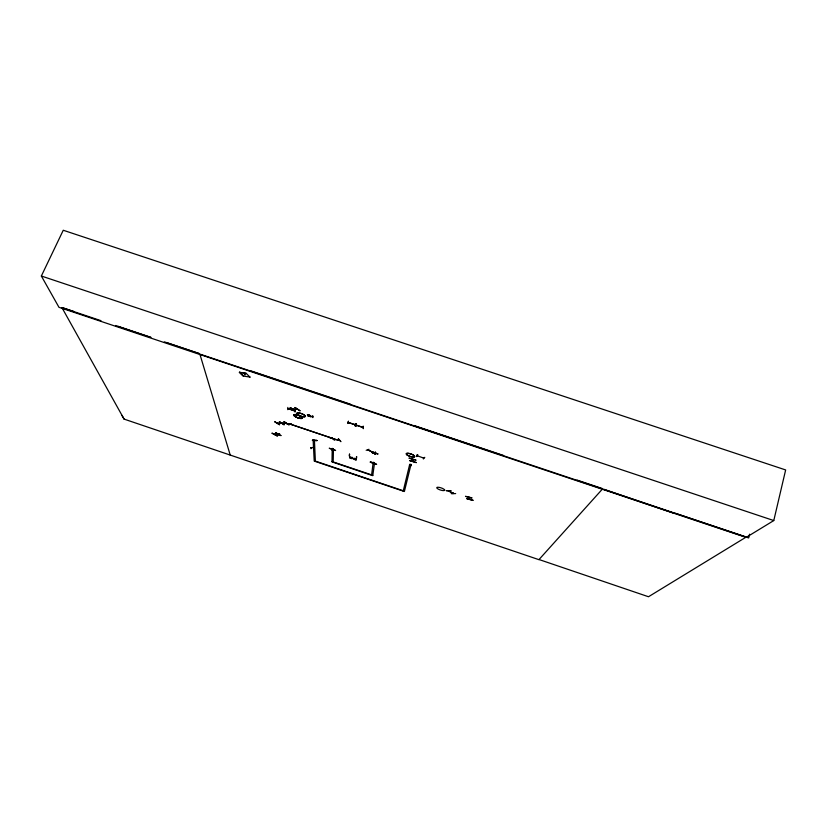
<?xml version="1.0" encoding="UTF-8"?>
<svg xmlns="http://www.w3.org/2000/svg" width="827" height="827" viewBox="0 0 827 827"><rect width="100%" height="100%" fill="white"/><g stroke="black" fill="none" stroke-linecap="round" stroke-linejoin="round"><path stroke-width="1.24" d="M333.188 461.942L333.446 448.999L332.216 448.585L331.999 461.89L372.76 475.639L374.559 462.851M332.175 450.312L332.237 448.348L332.361 450.281M335.566 450.405L329.229 448.234L335.545 450.529M455.667 493.585L451.273 493.688M332.743 448.772L332.516 449.206M335.71 439.623L329.187 437.462M316.865 440.367L312.317 440.305L317.051 440.553M348.384 421.274L347.888 423.486L348.425 421.346M349.47 456.101L349.459 454.095M349.594 454.199L349.335 455.997M409.716 460.556L416.384 462.613L409.737 460.66M355.951 426.112L356.127 423.879L355.972 426.215L355.197 425.957L355.393 423.703L356.168 423.962M356.561 456.535L356.427 458.478L356.592 456.597M284.106 424.737L279.309 421.636M362.939 427.476L356.148 425.057M363.229 426.277L363.28 428.686L363.146 426.318M371.612 474.894L373.142 462.944L374.373 463.358M373.442 464.154L373.701 462.262L373.566 464.205M371.561 451.676L378.084 454.033L371.561 451.718M370.279 462.221L376.647 464.36L370.31 462.097M373.484 463.296L373.856 462.479M373.39 462.965L373.515 462.5M375.107 452.286L374.786 454.25M375.386 452.369L375.107 454.302M375.913 453.682L375.272 453.465L375.975 453.609M280.839 435.56L275.525 432.666M444.719 490.194L444.699 490.246A4.156 1.127 18.5 0 0 439.044 487.351A4.156 1.127 18.5 0 0 438.351 489.17A4.156 1.127 18.5 0 0 444.595 490.256L444.657 490.266M466.914 498.712L473.209 500.366L466.883 498.743M413.19 461.569L412.642 459.295M773.783 520.565L785.65 469.943L63.255 230.257L41.35 276.022L58.975 307.313L746.14 537.426L773.783 520.565L41.35 276.022M403.204 491.104L409.696 464.371M749.562 534.201L748.673 537.943L603.772 489.326L674.088 513.298M409.903 464.36L410.378 465.291L410.595 464.578M409.82 464.598L410.564 464.578L410.337 465.177M410.523 466.314L410.668 464.298L410.523 466.273M452.948 493.305C453.02 491.683 455.201 496.221 448.792 490.866M417.625 454.654L416.508 456.473L417.666 454.736M351.713 457.538L352.343 457.372L351.155 457.858L352.188 458.716L349.563 457.827L350.638 457.682L349.625 456.835L352.219 457.713M353.718 458.22L356.313 459.088L355.248 459.243L356.272 460.091L353.656 459.202L354.731 459.057L354.204 458.375M332.495 448.534L332.237 449.299L332.65 448.751M312.11 416.157L312.926 416.033L312.844 417.594L312.348 416.405L310.28 416.725L310.208 415.526L310.714 416.632L312.782 416.384M275.009 433.979C275.773 435.105 273.778 433.203 278.037 434.134M275.329 433.948L275.071 434.537M249.992 377.153L246.146 373.339L239.437 372.264L243.314 376.078L250.033 377.06M243.314 376.078L239.437 372.264M246.146 373.339L239.406 372.357M415.898 460.153L409.158 458.158M412.353 459.254L412.838 461.466M412.859 461.28L413.376 460.763L413.118 461.363M471.845 497.906L465.487 496.345L471.835 497.906M272 433.203L277.479 436.056L272.186 433.193M417.335 454.561L416.55 456.556M417.273 455.656L417.749 455.822M423.124 457.796L423.806 458.127L417.17 455.718M423.362 458.985L424.778 457.331M279.65 424.685L274.647 421.687L279.443 424.706M446.342 490.649L451.17 490.887L446.59 490.711M331.741 437.504L334.459 440.253M121.91 415.309L124.081 419.103L538.915 559.662L602.552 488.912L201.064 354.473M538.956 559.507L648.492 596.743L746.13 537.095M366.185 450.291L368.987 449.299M287.796 409.675L287.827 407.411M277.862 434.899L279.567 433.679L277.903 434.868M278.161 434.961L279.536 433.596M278.906 434.423L279.392 434.63M310.735 447.686L311.407 447.965M311.438 447.893L310.88 447.665M312.544 447.407L310.993 448.72M292.737 409.179L297.296 409.148M297.462 409.293L292.841 409.313M368.005 449.991L373.856 452.731L368.098 450.012M375.344 452.297L372.45 453.268L375.572 452.452M372.522 453.237L375.561 452.41M355.3 424.871L348.498 422.473M277.262 423.155L281.521 423.186M281.656 423.321L277.5 423.31M275.66 432.717L280.973 435.591M281.862 423.176L286.173 423.207M286.421 423.372L282.172 423.341M468.547 497.244L469.829 499.425M333.477 439.065L339.411 440.295M409.758 464.991L410.347 465.198M279.547 421.729L284.033 424.778M312.575 440.429L317.051 440.595M275.05 434.692L278.223 434.237M470.108 499.518L468.899 497.327M291.683 424.261L287.01 424.106L291.476 424.168M333.364 438.92L339.349 440.284M288.054 408.61L294.836 410.905M294.825 410.988L288.178 408.652M308.192 415.536L309.722 416.467L307.468 415.65L309.649 415.65L307.355 414.616L309.153 415.464L308.326 415.402M338.522 438.91L340.91 441.67L338.284 438.848M453.155 493.533L448.844 490.876M289.698 424.375L289.502 424.375M63.152 308.006L100.956 320.669M118.034 326.386L150.959 337.416L115.553 325.497M166.816 342.719L199.752 353.749L164.366 341.871M251.201 370.982L350.41 404.196M414.11 425.533L503.529 455.47M577.029 480.084L602.749 488.695M63.079 307.892L74.068 311.572M675.421 513.309L745.013 536.62M295.032 412.053L294.836 409.768M409.51 464.888L410.792 465.322L404.382 491.496L314.219 461.063L313.123 439.788L314.436 440.357L315.387 461.456M332.03 449.092L333.26 449.506M331.999 461.538L372.801 475.298M315.366 461.115L403.276 490.783M356.158 425.171L362.95 427.383M411.019 464.371L410.264 466.18M370.424 461.776L374.641 463.254M309.04 414.73L309.587 415.04M348.446 422.566L355.3 424.799M452.741 493.285L452.938 492.696M355.476 423.662L355.29 425.926M61.932 307.603L124.081 419.103M199.845 354.059L230.268 455.201M409.169 458.137L415.867 460.07M332.95 438.517L289.398 423.858L332.95 438.517M294.991 407.494L300.17 410.864L295.012 407.535M284.012 421.667L288.985 424.82L284.012 421.667M355.765 423.775L355.589 426.07L355.786 423.796M290.256 407.525L295.239 410.885L290.236 407.556M244.389 374.445L245.061 374.755L244.389 374.445M407.287 455.067A4.445 1.292 19.1 0 0 414.482 456.886A4.445 1.292 19.1 0 0 409.706 453.599A4.445 1.292 19.1 0 0 407.287 455.067A4.435 1.282 19.1 0 0 414.472 456.866A4.435 1.282 19.1 0 0 409.706 453.599A4.435 1.282 19.1 0 0 407.308 455.057M298.133 414.834A4.486 1.303 20.8 0 0 305.142 416.581A4.486 1.303 20.8 0 0 299.86 413.107A4.486 1.303 20.8 0 0 298.133 414.834A4.476 1.292 20.8 0 0 305.122 416.591A4.476 1.292 20.8 0 0 299.86 413.128A4.476 1.292 20.8 0 0 298.133 414.854M295.156 416.498A4.445 1.282 20.9 0 0 302.103 418.224A4.445 1.282 20.9 0 0 296.841 414.792A4.445 1.282 20.9 0 0 295.156 416.498A4.445 1.282 20.9 0 0 302.093 418.245A4.445 1.272 20.9 0 0 296.841 414.803A4.445 1.282 20.9 0 0 295.146 416.508A4.445 1.272 20.9 0 0 302.082 418.235A4.445 1.282 20.9 0 0 296.841 414.813A4.445 1.272 20.9 0 0 295.156 416.508"/></g></svg>
